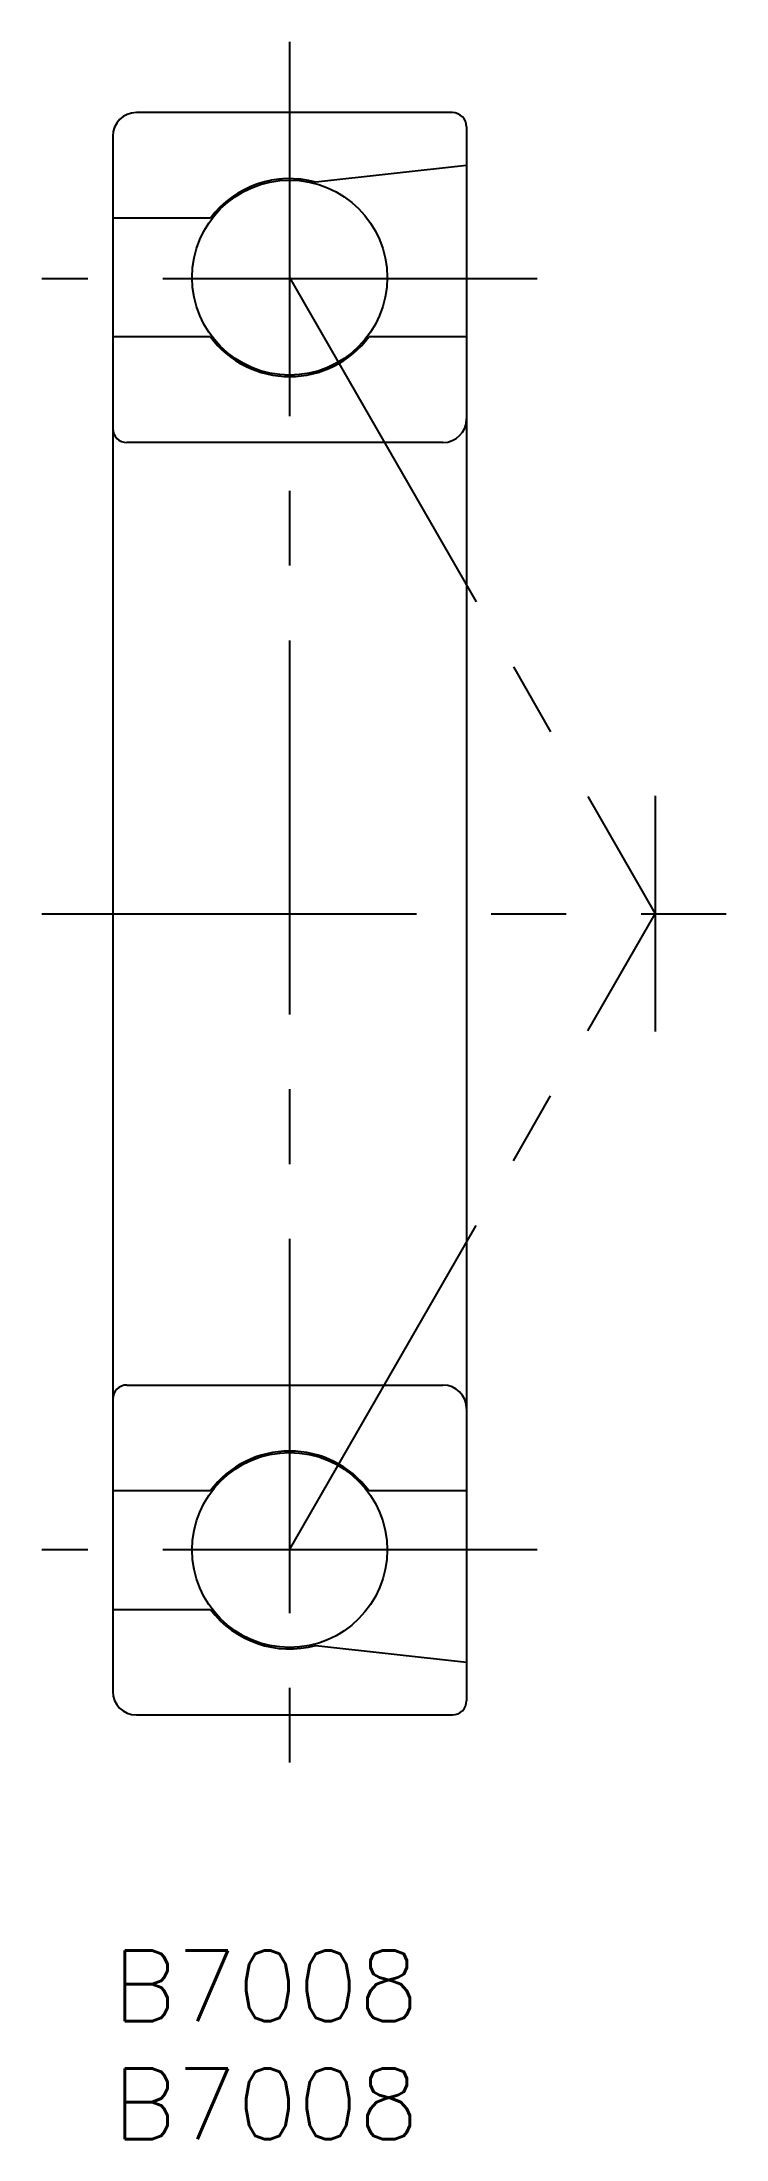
# Model space of a CAD drawing. Extents: x -3 to 26, y -8 to 81.
import ezdxf

# ---------------------------------------------------------------- set-up
doc = ezdxf.new("R2010")
doc.units = 0
doc.header["$LTSCALE"] = 0.5
doc.linetypes.add('CENTER', pattern=[50.8, 31.75, -6.35, 6.35, -6.35])
for name, color, linetype in [('MSM_CENTER', 1, 'CENTER'), ('MSM_CONTINUOUS', 7, 'CONTINUOUS'), ('MSM_PART_NUMBER', 7, 'CONTINUOUS')]:
    doc.layers.add(name, color=color, linetype=linetype)
doc.styles.get("Standard").update_dxf_attribs({"font": 'txt.shx', "height": 3, "bigfont": 'bigfont.shx'})

msp = doc.modelspace()

# ---------------------------------------------------------------- linework, layer by layer
at = {"layer": 'MSM_CENTER'}
for p, q in [((7.5, 81), (7.5, 7)), ((18, 70.953), (-3, 70.953)), ((7.5, 71), (23, 44)), ((23, 49), (23, 39)), ((-3, 44), (26, 44)), ((7.5, 17), (23, 44)), ((18, 17), (-3, 17))]:
    msp.add_line(p, q, dxfattribs=at)
at = {"layer": 'MSM_CONTINUOUS'}
for p, q in [((14.4, 78), (1, 78)), ((0, 77), (0, 11)), ((15, 77.4), (15, 10.6)), ((15, 75.762), (8.608, 75.051)), ((4.14, 73.52), (0, 73.52)), ((4.14, 68.48), (0, 68.48)), ((15, 68.48), (10.86, 68.48)), ((14, 64), (0.6, 64)), ((0.6, 24), (14, 24)), ((0, 19.52), (4.14, 19.52)), ((10.86, 19.52), (15, 19.52)), ((0, 14.48), (4.14, 14.48)), ((8.608, 12.949), (15, 12.238)), ((1, 10), (14.4, 10))]:
    msp.add_line(p, q, dxfattribs=at)
for centre in [(7.5, 71), (7.5, 17)]:
    msp.add_circle(centre, 4.137, dxfattribs=at)
for centre, radius, start, end in [((1, 77), 1, 90, 180), ((14.4, 77.4), 0.6, 360, 90), ((7.5, 71), 4.2, 74.70563, 143.1301), ((7.5, 71), 4.2, 216.8699, 323.1301), ((14, 65), 1, 270, 0), ((0.6, 64.6), 0.6, 180, 270), ((0.6, 23.4), 0.6, 90, 180), ((14, 23), 1, 0, 90), ((7.5, 17), 4.2, 36.8699, 143.1301), ((7.5, 17), 4.2, 216.8699, 285.29437), ((1, 11), 1, 180, 270), ((14.4, 10.6), 0.6, 270, 0)]:
    msp.add_arc(centre, radius, start, end, dxfattribs=at)

# ---------------------------------------------------------------- texts
at = {"layer": 'MSM_PART_NUMBER'}
for p in [(0, -3), (0, -8)]:
    msp.add_text('B7008', height=3, dxfattribs=at).set_placement(p)

doc.saveas('drawing.dxf')
